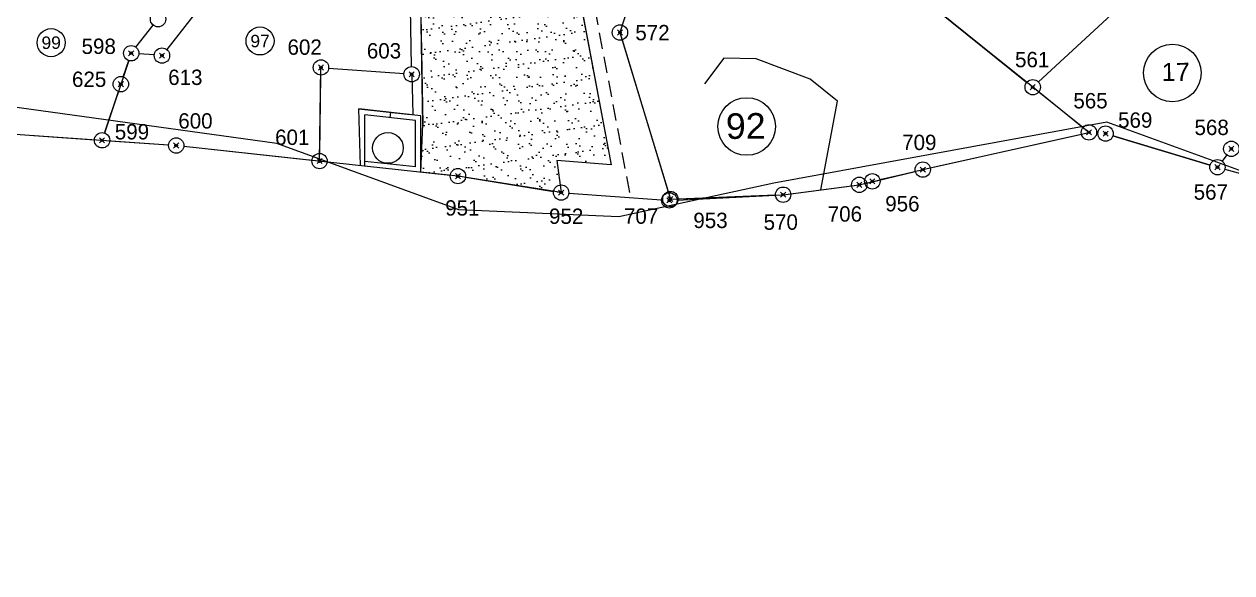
# Model space of a CAD drawing. Header units: millimetres. Extents: x 1956 to 636788, y 2654 to 1331964.
# Drawn here: x 625357 to 625592.8, y 1330105 to 1330212.2 of the extents above; entities that cross this region are included whole.
import ezdxf
from ezdxf.enums import TextEntityAlignment as Align

# ---------------------------------------------------------------- set-up
doc = ezdxf.new("R2010")
doc.units = ezdxf.units.MM
doc.header["$PDMODE"] = 35
doc.header["$PDSIZE"] = 0.5
doc.linetypes.add('HIDDEN2', pattern=[4.7625, 3.175, -1.5875])
for name, color, linetype, lineweight in [('11. division lotes', 12, 'Continuous', 0), ('23. tanque agua', 50, 'Continuous', 0), ('24. numeros lotes', 10, 'Continuous', 0), ('33. areas verdes', 72, 'Continuous', 0), ('38. polilinea lotes', 31, 'Continuous', 0), ('6. calles', 1, 'Continuous', 0), ('NIVEL DE TERRAZA', 8, 'HIDDEN2', 0)]:
    doc.layers.add(name, color=color, linetype=linetype, lineweight=lineweight)
doc.layers.add('2', color=7, linetype='Continuous')
doc.layers.add('Polígono', color=2, linetype='Continuous')
doc.styles.add('ARIAL', font='arial.ttf', dxfattribs={"width": 0.8, "height": 0.039688})
doc.styles.get("Standard").update_dxf_attribs({"font": 'TCCM____.TTF'})

msp = doc.modelspace()

# ---------------------------------------------------------------- hatches: boundary and pattern name
at = {"layer": '33. areas verdes', "lineweight": 0}
h = msp.add_hatch(dxfattribs=at)
h.set_pattern_fill('AR-SAND', color=1, scale=1.800002, angle=0.43167, style=0)
h.set_pattern_definition([(37.93167, (623185.346, 1328791.9748), (-0.139515, 3.4673347), [0, -2.7360036, 0, -3.060004, 0, -2.925004]), (7.93167, (623185.346, 1328791.975), (3.14724, 5.103726), [0, -1.476002, 0, -2.4660033, 0, -0.9450012]), (327.93167, (623183.132, 1328791.958), (5.605227, 0.0524174), [0, -0.9000012, 0, -3.2400043, 0, -4.2300056]), (317.93167, (623183.132, 1328791.958), (5.398979, 1.62054), [0, -0.4500006, 0, -2.1240028, 0, -2.4300032])])
edge = h.paths.add_edge_path()
edge.add_line((625471.694, 1330268.325), (625475.318, 1330296.742))
edge.add_line((625475.318, 1330296.742), (625457.769, 1330301.19))
edge.add_line((625457.769, 1330301.19), (625442.706, 1330302.424))
edge.add_line((625442.706, 1330302.424), (625439.142, 1330280.532))
edge.add_line((625439.142, 1330280.532), (625436.968, 1330258.94))
edge.add_line((625436.968, 1330258.94), (625434.216, 1330228.307))
edge.add_line((625434.216, 1330228.307), (625434.833, 1330192.594))
edge.add_line((625434.833, 1330192.594), (625434.43, 1330183.327))
edge.add_line((625434.43, 1330183.327), (625441.697, 1330182.537))
edge.add_line((625441.697, 1330182.537), (625461.844, 1330179.32))
edge.add_line((625461.844, 1330179.32), (625461.016, 1330185.588))
edge.add_line((625461.016, 1330185.588), (625471.627, 1330184.734))
edge.add_line((625471.627, 1330184.734), (625466.071, 1330213.982))
edge.add_line((625466.071, 1330213.982), (625466.189, 1330219.701))
edge.add_line((625466.189, 1330219.701), (625466.835, 1330232.164))
edge.add_line((625466.835, 1330232.164), (625477.235, 1330245.795))
edge.add_line((625477.235, 1330245.795), (625477.679, 1330251.862))
edge.add_line((625477.679, 1330251.862), (625479.269, 1330264.714))
edge.add_line((625479.269, 1330264.714), (625472.197, 1330267.477))
edge.add_arc((625471.615, 1330267.705), 0.625, 338.65778, 442.73195)

# ---------------------------------------------------------------- linework, layer by layer
at = {"layer": '11. division lotes', "color": 1, "lineweight": 0}
for p, q in [((625478.942, 1330228.125, 162.427), (625473.331, 1330210.592)), ((625414.676, 1330185.475), (625414.953, 1330203.762)), ((625434.425, 1330194.329), (625422.336, 1330195.649)), ((625422.653, 1330184.608), (625422.336, 1330195.649))]:
    msp.add_line(p, q, dxfattribs=at)
for points in [[(625434.216, 1330228.307), (625434.833, 1330192.594)], [(625432.662, 1330202.438), (625432.902, 1330194.627)], [(625422.336, 1330195.649), (625432.408, 1330194.549)]]:
    msp.add_lwpolyline(points, dxfattribs=at)
at = {"layer": '2', "color": 1, "lineweight": 0}
msp.add_lwpolyline([(625816.028, 1330105.041), (625772.86, 1330123.905), (625710.126, 1330141.523), (625568.416, 1330193.046), (625503.366, 1330181.182), (625473.126, 1330174.612), (625441.879, 1330175.923), (625406.324, 1330188.931), (625356.028, 1330195.857), (625292.264, 1330200.768), (625137.035, 1330199.186), (624992.986, 1330201.148)], dxfattribs=at)
at = {"layer": '23. tanque agua', "color": 1, "lineweight": 0}
for p, q in [((625423.489, 1330184.517), (625423.485, 1330194.517)), ((625433.426, 1330193.432), (625423.485, 1330194.517)), ((625428.455, 1330193.974), (625428.564, 1330194.969)), ((625433.43, 1330184.341), (625433.426, 1330193.432)), ((625434.43, 1330183.327), (625434.425, 1330194.329)), ((625433.43, 1330184.341), (625423.488, 1330185.423))]:
    msp.add_line(p, q, dxfattribs=at)
msp.add_circle((625428.023, 1330188.036), 3, dxfattribs=at)
at = {"layer": '24. numeros lotes', "color": 1, "lineweight": 0}
for centre, radius in [((625362.267, 1330208.606), 2.738), ((625403.052, 1330208.935), 2.738), ((625581.205, 1330202.687), 5.63), ((625498.083, 1330192.23), 5.63)]:
    msp.add_circle(centre, radius, dxfattribs=at)
at = {"layer": '33. areas verdes', "color": 1, "lineweight": 0}
msp.add_lwpolyline([(625466.071, 1330213.982), (625471.627, 1330184.734), (625461.016, 1330185.588), (625461.844, 1330179.32), (625441.697, 1330182.537), (625434.43, 1330183.327), (625434.833, 1330192.594), (625434.833, 1330192.594), (625434.291, 1330223.988)], dxfattribs=at)
at = {"layer": '38. polilinea lotes', "color": 1, "lineweight": 0}
for p, q in [((625493.633, 1330205.565), (625489.811, 1330200.582)), ((625499.93, 1330205.422), (625493.633, 1330205.565)), ((625510.481, 1330201.472), (625499.93, 1330205.422)), ((625515.836, 1330197.147), (625510.481, 1330201.472)), ((625512.576, 1330179.863), (625515.836, 1330197.147))]:
    msp.add_line(p, q, dxfattribs=at)
msp.add_lwpolyline([(625483.178, 1330178.054), (625505.19, 1330178.908), (625520.068, 1330180.832), (625532.463, 1330183.806), (625564.902, 1330191.083), (625553.926, 1330199.904), (625533.974, 1330215.937), (625520.852, 1330226.483), (625478.942, 1330228.125), (625473.331, 1330210.592), (625483.178, 1330178.054)], dxfattribs=at)
at = {"layer": '6. calles', "color": 1, "lineweight": 0}
msp.add_line((625466.075, 1330214.138), (625471.627, 1330184.734), dxfattribs=at)
msp.add_lwpolyline([(625471.627, 1330184.734), (625461.016, 1330185.588), (625461.844, 1330179.32)], dxfattribs=at)
at = {"layer": 'NIVEL DE TERRAZA', "color": 1, "lineweight": 0}
msp.add_line((625465.765, 1330229.255), (625475.376, 1330178.352), dxfattribs=at)
at = {"layer": 'Polígono', "color": 1, "lineweight": 0}
for points in [[(625555.027, 1330200.923), (625586.798, 1330230.342)], [(625555.027, 1330200.923), (625586.798, 1330230.342)], [(625402.152, 1330229.457), (625384.828, 1330207.266)], [(625478.485, 1330226.696), (625473.788, 1330212.021)], [(625432.636, 1330203.938), (625432.308, 1330222.986)], [(625535.143, 1330214.998), (625552.757, 1330200.843)], [(625552.757, 1330200.843), (625535.143, 1330214.998)], [(625378.824, 1330207.712), (625382.211, 1330212.016)], [(625473.765, 1330209.156), (625482.743, 1330179.49)], [(625382.409, 1330206.196), (625379.392, 1330206.421)], [(625377.419, 1330205.111), (625372.678, 1330190.956)], [(625376.352, 1330201.924), (625377.419, 1330205.111)], [(625414.699, 1330186.975), (625414.93, 1330202.262)], [(625416.449, 1330203.65), (625431.166, 1330202.55)], [(625372.678, 1330190.956), (625375.399, 1330199.079)], [(625563.733, 1330192.023), (625555.095, 1330198.964)], [(625563.733, 1330192.023), (625555.095, 1330198.964)], [(625334.585, 1330192.168), (625385.191, 1330188.624)], [(625345.2, 1330191.425), (625370.705, 1330189.638)], [(625533.926, 1330184.134), (625563.438, 1330190.755)], [(625533.926, 1330184.134), (625563.438, 1330190.755)], [(625566.66, 1330190.955), (625566.398, 1330190.974)], [(625566.398, 1330190.974), (625566.66, 1330190.955)], [(625588.563, 1330184.706), (625569.592, 1330190.414)], [(625569.592, 1330190.414), (625588.563, 1330184.706)], [(625373.698, 1330189.429), (625385.191, 1330188.624)], [(625388.179, 1330188.357), (625413.185, 1330185.638)], [(625388.179, 1330188.357), (625440.206, 1330182.699)], [(625591.806, 1330186.668), (625590.903, 1330185.471)], [(625521.526, 1330181.182), (625531.004, 1330183.456)], [(625524.074, 1330181.859), (625531.002, 1330183.467)], [(625591.447, 1330183.88), (625604.471, 1330180.335)], [(625443.178, 1330182.301), (625460.363, 1330179.557)], [(625506.677, 1330179.1), (625518.58, 1330180.64)], [(625506.677, 1330179.1), (625518.58, 1330180.64)], [(625521.516, 1330181.224), (625521.164, 1330181.129)], [(625463.34, 1330179.212), (625481.475, 1330177.903)], [(625484.469, 1330177.87), (625503.692, 1330178.833)], [(625484.677, 1330178.112), (625503.691, 1330178.85)]]:
    msp.add_lwpolyline(points, dxfattribs=at)
for centre in [(625383.138, 1330213.194), (625383.138, 1330213.194), (625473.331, 1330210.592), (625377.896, 1330206.533), (625377.896, 1330206.533), (625383.905, 1330206.084), (625414.953, 1330203.762), (625432.662, 1330202.438), (625375.876, 1330200.502), (625553.926, 1330199.904), (625553.926, 1330199.904), (625553.926, 1330199.904), (625564.902, 1330191.083), (625564.902, 1330191.083), (625564.902, 1330191.083), (625568.156, 1330190.846), (625568.156, 1330190.846), (625372.202, 1330189.534), (625372.202, 1330189.534), (625386.688, 1330188.519), (625386.688, 1330188.519), (625592.71, 1330187.865), (625414.676, 1330185.475), (625532.463, 1330183.806), (625532.463, 1330183.806), (625590, 1330184.274), (625590, 1330184.274), (625441.697, 1330182.537), (625522.612, 1330181.52), (625461.844, 1330179.32), (625505.19, 1330178.908), (625505.19, 1330178.908), (625520.068, 1330180.832), (625520.068, 1330180.832), (625482.971, 1330177.795), (625483.178, 1330178.054)]:
    msp.add_circle(centre, 1.5, dxfattribs=at)
for p in [(625473.331, 1330210.592), (625377.896, 1330206.533), (625377.896, 1330206.533), (625383.905, 1330206.084), (625414.953, 1330203.762), (625432.662, 1330202.438), (625375.876, 1330200.502), (625553.926, 1330199.904), (625553.926, 1330199.904), (625553.926, 1330199.904), (625372.202, 1330189.534), (625372.202, 1330189.534), (625564.902, 1330191.083), (625564.902, 1330191.083), (625564.902, 1330191.083), (625568.156, 1330190.846), (625568.156, 1330190.846), (625386.688, 1330188.519), (625386.688, 1330188.519), (625592.71, 1330187.865), (625414.676, 1330185.475), (625441.697, 1330182.537), (625532.463, 1330183.806), (625532.463, 1330183.806), (625590, 1330184.274), (625590, 1330184.274), (625520.068, 1330180.832), (625520.068, 1330180.832), (625522.612, 1330181.52), (625461.844, 1330179.32), (625482.971, 1330177.795), (625483.178, 1330178.054), (625505.19, 1330178.908), (625505.19, 1330178.908)]:
    msp.add_point(p, dxfattribs=at)

# ---------------------------------------------------------------- texts
at = {"layer": '24. numeros lotes', "color": 1, "lineweight": 0, "style": 'ARIAL'}
for s, height, p in [('99', 2.4315, (625362.274, 1330208.597)), ('97', 2.4315, (625403.06, 1330208.926)), ('17', 3.5342, (625581.834, 1330202.885)), ('92', 5, (625497.892, 1330192.328))]:
    msp.add_text(s, height=height, rotation=0.43167, dxfattribs=at).set_placement(p, align=Align.MIDDLE_CENTER)
at = {"layer": 'Polígono', "color": 1, "lineweight": 0}
for s, p in [('572', (625476.331, 1330210.568)), ('599', (625374.696, 1330191.2))]:
    msp.add_text(s, height=3, dxfattribs=at).set_placement(p, align=Align.MIDDLE_LEFT)
for s, p in [('598', (625374.903, 1330209.401)), ('707', (625480.804, 1330176.22))]:
    msp.add_text(s, height=3, dxfattribs=at).set_placement(p, align=Align.TOP_RIGHT)
for s, p in [('602', (625415.113, 1330205.341)), ('603', (625430.603, 1330204.619)), ('601', (625412.69, 1330187.724))]:
    msp.add_text(s, height=3, dxfattribs=at).set_placement(p, align=Align.BOTTOM_RIGHT)
for s, p in [('561', (625553.821, 1330202.902)), ('565', (625565.209, 1330194.865)), ('600', (625390.442, 1330190.92)), ('569', (625573.942, 1330191.089)), ('568', (625588.869, 1330189.657)), ('709', (625531.784, 1330186.728)), ('956', (625528.478, 1330174.749)), ('951', (625442.553, 1330173.926)), ('952', (625462.832, 1330172.303)), ('706', (625517.255, 1330172.747)), ('953', (625491.01, 1330171.492)), ('570', (625504.728, 1330171.155))]:
    msp.add_text(s, height=3, dxfattribs=at).set_placement(p, align=Align.BOTTOM_CENTER)
for s, p in [('625', (625373.031, 1330201.455)), ('567', (625592.046, 1330179.435))]:
    msp.add_text(s, height=3, dxfattribs=at).set_placement(p, align=Align.MIDDLE_RIGHT)
msp.add_text('613', height=3, dxfattribs=at).set_placement((625385.119, 1330203.34), align=Align.TOP_LEFT)

doc.saveas('drawing.dxf')
